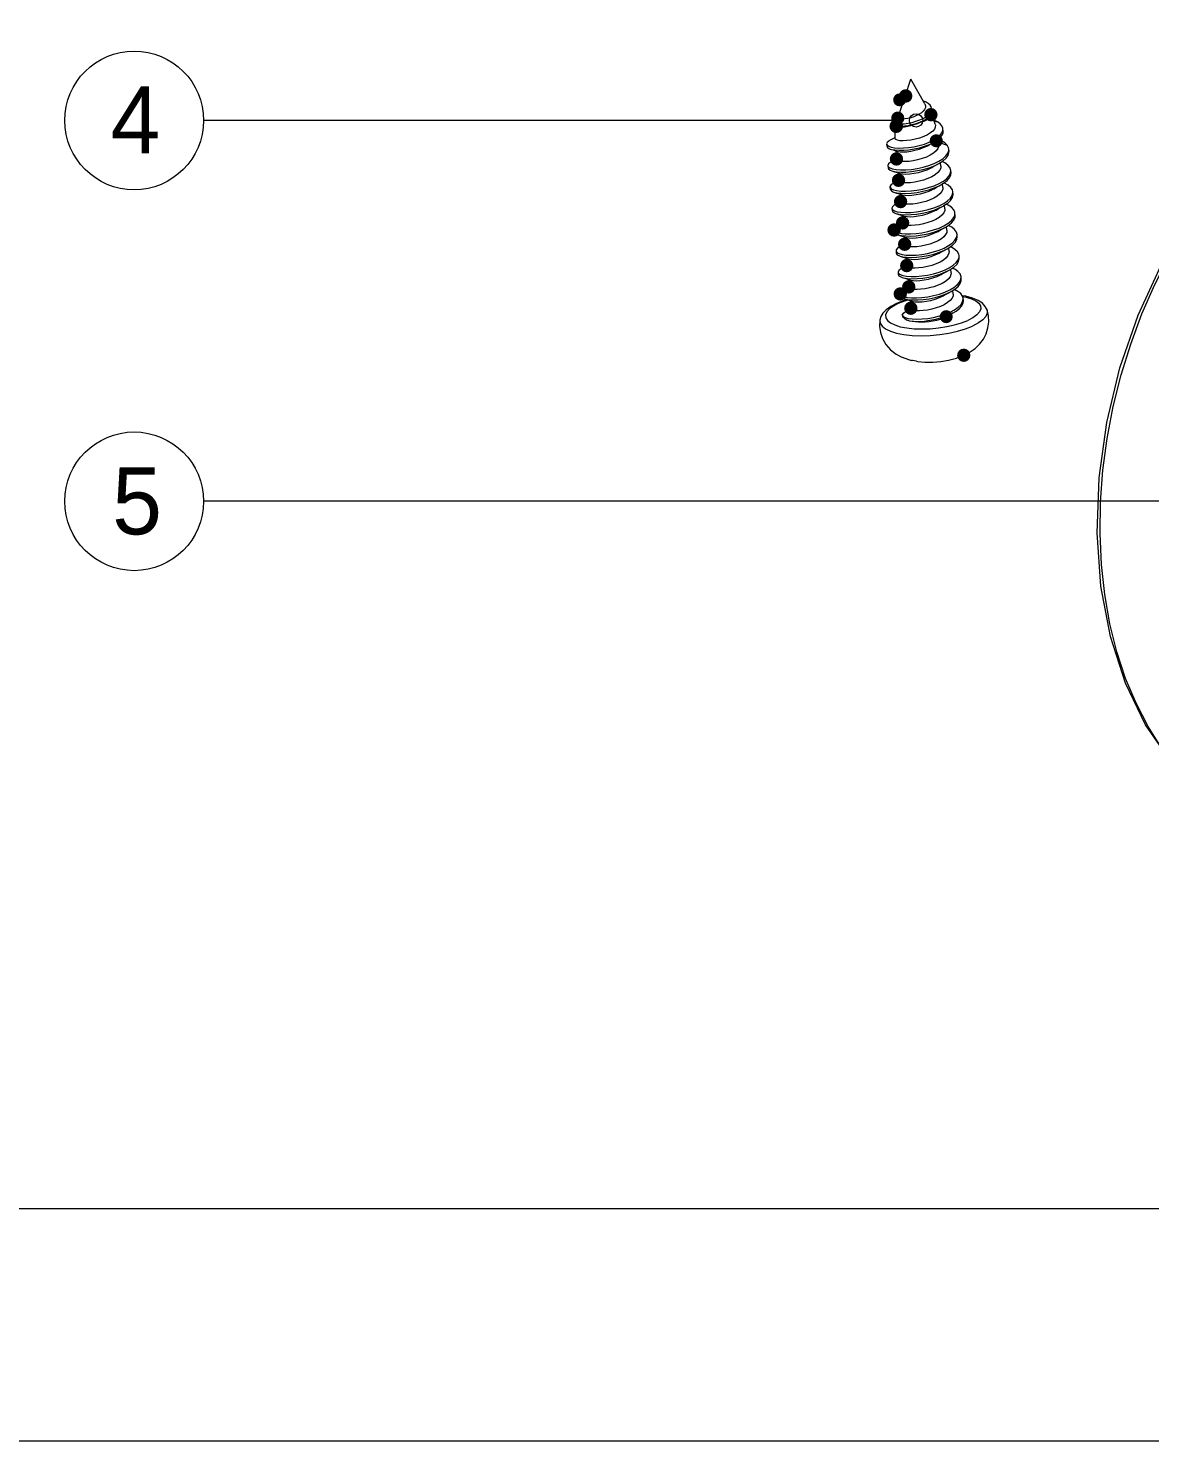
# Model space of a CAD drawing. Header units: millimetres. Extents: x 0 to 260, y 22 to 203.
# Drawn here: x 87.86 to 109.51, y 22.29 to 49.56 of the extents above; entities that cross this region are included whole.
import ezdxf

# ---------------------------------------------------------------- set-up
doc = ezdxf.new("R2010")
doc.units = ezdxf.units.MM

msp = doc.modelspace()

# ---------------------------------------------------------------- hatches: boundary and pattern name
h = msp.add_hatch(color=7)
edge = h.paths.add_edge_path()
edge.add_arc((104.681655, 48.174804), 0.125514, 0, 360)
h = msp.add_hatch(color=7)
edge = h.paths.add_edge_path()
edge.add_arc((104.791334, 48.245607), 0.126204, 0, 360)
h = msp.add_hatch(color=7)
edge = h.paths.add_edge_path()
edge.add_arc((104.799483, 48.24984), 0.130093, 0, 360)
h = msp.add_hatch(color=7)
edge = h.paths.add_edge_path()
edge.add_arc((105.284834, 47.891382), 0.127705, 0, 360)
h = msp.add_hatch(color=7)
edge = h.paths.add_edge_path()
edge.add_arc((105.288009, 47.885209), 0.126935, 0, 360)
h = msp.add_hatch(color=7)
edge = h.paths.add_edge_path()
edge.add_arc((104.617097, 47.665746), 0.131723, 0, 360)
h = msp.add_hatch(color=7)
edge = h.paths.add_edge_path()
edge.add_arc((104.645954, 47.822485), 0.127345, 0, 360)
h = msp.add_hatch(color=7)
edge = h.paths.add_edge_path()
edge.add_arc((104.645107, 47.820545), 0.125943, 0, 360)
h = msp.add_hatch(color=7)
edge = h.paths.add_edge_path()
edge.add_arc((105.389715, 47.384652), 0.127301, 0, 360)
h = msp.add_hatch(color=7)
edge = h.paths.add_edge_path()
edge.add_arc((104.621224, 47.033744), 0.129377, 0, 360)
h = msp.add_hatch(color=7)
edge = h.paths.add_edge_path()
edge.add_arc((104.660841, 46.622053), 0.129377, 0, 360)
h = msp.add_hatch(color=7)
edge = h.paths.add_edge_path()
edge.add_arc((104.700282, 46.210361), 0.129377, 0, 360)
h = msp.add_hatch(color=7)
edge = h.paths.add_edge_path()
edge.add_arc((104.739899, 45.798669), 0.129377, 0, 360)
h = msp.add_hatch(color=7)
edge = h.paths.add_edge_path()
edge.add_arc((104.575398, 45.662321), 0.129882, 0, 360)
h = msp.add_hatch(color=7)
edge = h.paths.add_edge_path()
edge.add_arc((104.779339, 45.386978), 0.129377, 0, 360)
h = msp.add_hatch(color=7)
edge = h.paths.add_edge_path()
edge.add_arc((104.818956, 44.975286), 0.129377, 0, 360)
h = msp.add_hatch(color=7)
edge = h.paths.add_edge_path()
edge.add_arc((104.693579, 44.427987), 0.129275, 0, 360)
h = msp.add_hatch(color=7)
edge = h.paths.add_edge_path()
edge.add_arc((104.858397, 44.56363), 0.129377, 0, 360)
h = msp.add_hatch(color=7)
edge = h.paths.add_edge_path()
edge.add_arc((104.898014, 44.151938), 0.129377, 0, 360)
h = msp.add_hatch(color=7)
edge = h.paths.add_edge_path()
edge.add_arc((105.582226, 43.989237), 0.126204, 0, 360)
h = msp.add_hatch(color=7)
edge = h.paths.add_edge_path()
edge.add_arc((105.920258, 43.243747), 0.128612, 0, 360)

# ---------------------------------------------------------------- linework, layer by layer
at = {"color": 7, "lineweight": 0}
for points in [[(0.128058, 22.287794), (259.869517, 22.287794), (259.869517, 202.784781), (0.128058, 202.784781)], [(4.604456, 198.308031), (255.392767, 198.308031), (255.392767, 26.763839), (4.604456, 26.763839)]]:
    msp.add_lwpolyline(points, close=True, dxfattribs=at)
for points in [[(104.786889, 48.242714), (104.898014, 48.573267)], [(105.169123, 48.095253), (104.897837, 48.572914)], [(104.64546, 47.822062), (104.741416, 48.107812)], [(104.681302, 48.17551), (104.685536, 48.133176)], [(104.681973, 48.174134), (104.708431, 48.169548)], [(104.78964, 48.24476), (104.75401, 48.221477), (104.717321, 48.198899), (104.685924, 48.180202)], [(104.688711, 48.130037), (104.712347, 48.127567)], [(104.688711, 48.130037), (104.718697, 48.117337), (104.741627, 48.107459)], [(104.806186, 48.253368), (104.708466, 48.169759)], [(104.708501, 48.169654), (104.712382, 48.127673)], [(104.712488, 48.127638), (104.764699, 48.109646)], [(104.741592, 48.107318), (104.764875, 48.109787)], [(104.806186, 48.253368), (104.764911, 48.109787)], [(105.169123, 48.0949), (105.181471, 48.059269), (105.179707, 48.024697), (105.164537, 47.989067), (105.136668, 47.954494)], [(105.298311, 48.008787), (105.290549, 48.039479), (105.26903, 48.073698), (105.235163, 48.10439), (105.191419, 48.131201), (105.139561, 48.153426)], [(105.293125, 47.96536), (105.298769, 48.003107)], [(105.302438, 47.966736), (105.298205, 48.008716)], [(104.539521, 47.749354), (104.559982, 47.727482), (104.593849, 47.716546), (104.641474, 47.710196), (104.701093, 47.709137), (104.769532, 47.713018), (104.843968, 47.723601), (104.921226, 47.739476), (104.997426, 47.760643), (105.070451, 47.787101), (105.136774, 47.817793), (105.193924, 47.852012), (105.240137, 47.888701), (105.273651, 47.926801), (105.293054, 47.965254)], [(104.539521, 47.749354), (104.543401, 47.707374)], [(104.572611, 47.786572), (104.558148, 47.777753), (104.541214, 47.759056)], [(104.647541, 47.828271), (104.607677, 47.806398), (104.572752, 47.786643)], [(104.576033, 47.680457), (104.597906, 47.674107), (104.645531, 47.668109), (104.70515, 47.666698), (104.773589, 47.671284), (104.848025, 47.681515), (104.925283, 47.69739), (105.001836, 47.718557), (105.074508, 47.745015), (105.140831, 47.775707), (105.169758, 47.791582)], [(104.626869, 47.662218), (104.642038, 47.657985), (104.678021, 47.654104), (104.72353, 47.653399), (104.777505, 47.656926), (104.837477, 47.665746), (104.90133, 47.678799), (104.965888, 47.69679), (105.029035, 47.718663), (105.087949, 47.744768)], [(105.136738, 47.954353), (105.101108, 47.923662), (105.057716, 47.895439), (105.007622, 47.870039), (104.953294, 47.848167), (104.896849, 47.830176), (104.841111, 47.816417), (104.788547, 47.807598), (104.741274, 47.802659), (104.701411, 47.801601), (104.671072, 47.804776), (104.652022, 47.810773)], [(105.087984, 47.744874), (105.150073, 47.761454), (105.203343, 47.781563)], [(105.087984, 47.744874), (105.133493, 47.769921)], [(105.133634, 47.770027), (105.148451, 47.778846), (105.16997, 47.791899)], [(105.169794, 47.791758), (105.198016, 47.810102), (105.24423, 47.846439), (105.277744, 47.884891)], [(105.28935, 47.882704), (105.291114, 47.857657), (105.27665, 47.831199), (105.247017, 47.805799), (105.203272, 47.78181)], [(105.277638, 47.88475), (105.297393, 47.923203), (105.302685, 47.961303)], [(105.36876, 47.706315), (105.352533, 47.75006), (105.286916, 47.887996)], [(105.410106, 47.751436), (105.33955, 47.784244)], [(105.341702, 47.772779), (105.410141, 47.751259)], [(105.51795, 47.617768), (105.516186, 47.629762), (105.497842, 47.674213), (105.461858, 47.714782), (105.41, 47.751471)], [(104.543472, 47.707338), (104.563933, 47.685466), (104.575927, 47.680527)], [(104.576033, 47.680457), (104.607431, 47.669521)], [(104.591026, 47.530244), (104.591026, 47.426527)], [(104.607395, 47.66945), (104.591167, 47.530103)], [(105.278484, 47.53543), (105.217807, 47.498388), (105.146193, 47.464874), (105.066112, 47.436299), (104.983209, 47.413721), (104.900307, 47.397494), (104.820932, 47.387616), (104.748259, 47.383735), (104.686876, 47.386205), (104.638898, 47.394319), (104.606796, 47.406313), (104.591979, 47.421835)], [(105.36876, 47.706315), (105.373346, 47.685854), (105.370524, 47.648107), (105.353591, 47.61036), (105.322546, 47.571907), (105.278449, 47.535571)], [(105.346712, 47.358335), (105.410564, 47.398905), (105.464539, 47.445471), (105.501581, 47.493096), (105.520278, 47.541074), (105.522042, 47.575646)], [(105.406472, 47.441026), (105.460447, 47.487593), (105.497489, 47.535571)], [(105.497595, 47.53543), (105.516292, 47.583407), (105.518056, 47.617627)], [(105.522077, 47.575752), (105.517844, 47.617733)], [(104.489567, 47.387616), (104.472281, 47.377385), (104.441237, 47.350221), (104.431006, 47.323763)], [(104.431183, 47.320447), (104.441061, 47.298928)], [(104.431183, 47.320447), (104.435063, 47.278466)], [(104.435134, 47.278431), (104.445364, 47.256912), (104.475351, 47.235745), (104.501809, 47.225514)], [(104.441166, 47.299104), (104.471152, 47.277937), (104.520189, 47.261357), (104.585805, 47.249715), (104.665533, 47.244423), (104.75655, 47.246187), (104.855327, 47.254654), (104.958339, 47.270529), (105.06135, 47.293107), (105.161539, 47.322387), (105.254319, 47.357312), (105.336869, 47.397176), (105.406366, 47.440921)], [(104.59085, 47.443461), (104.539344, 47.414886), (104.489603, 47.387722)], [(104.501985, 47.225373), (104.52421, 47.219023), (104.589827, 47.207382), (104.669555, 47.202443), (104.760571, 47.203854), (104.859349, 47.212673), (104.96236, 47.228548), (105.065371, 47.251126), (105.165207, 47.280054), (105.258341, 47.315332), (105.346888, 47.358371)], [(104.501985, 47.225373), (104.555607, 47.207734), (104.611346, 47.189037)], [(104.611346, 47.189178), (104.637099, 47.180712)], [(104.628421, 47.02175), (104.612193, 47.188967)], [(105.438363, 47.307006), (105.437305, 47.278784), (105.420724, 47.233628), (105.386505, 47.188826), (105.336411, 47.146139), (105.272558, 47.106276), (105.198122, 47.070998), (105.115924, 47.040659), (105.030199, 47.01667), (104.944827, 46.999031), (104.863336, 46.987742), (104.789252, 46.983156), (104.726458, 46.984567), (104.677422, 46.99127), (104.644613, 47.002912), (104.629444, 47.017728)], [(104.637205, 47.180571), (104.651669, 47.176337), (104.695413, 47.17034), (104.752211, 47.168929), (104.821002, 47.173162), (104.897555, 47.183746), (104.978694, 47.200679), (105.061597, 47.223257), (105.143088, 47.252184), (105.218936, 47.286757), (105.253155, 47.305454)], [(105.25319, 47.305277), (105.300463, 47.332089), (105.346676, 47.358194)], [(105.343784, 47.352479), (105.299686, 47.331665)], [(105.387528, 47.382112), (105.343784, 47.352479)], [(105.438363, 47.307006), (105.428133, 47.413898)], [(105.59923, 47.300832), (105.553016, 47.34493), (105.488105, 47.383735), (105.428486, 47.40843)], [(105.433354, 47.359041), (105.599159, 47.300833)], [(105.440762, 46.945973), (105.52049, 46.996773), (105.579051, 47.048632), (105.617857, 47.102254), (105.635143, 47.156582), (105.635496, 47.183393)], [(105.631262, 47.225373), (105.625971, 47.251126), (105.599159, 47.300868)], [(105.613694, 47.144764), (105.63098, 47.198386), (105.631333, 47.22555)], [(105.635425, 47.183322), (105.631192, 47.225303)], [(104.51525, 46.974901), (104.50255, 46.967493), (104.467625, 46.938565), (104.454219, 46.910343)], [(104.454431, 46.904628), (104.46325, 46.883814)], [(104.454431, 46.904628), (104.458311, 46.862647)], [(104.463215, 46.883955), (104.493907, 46.860672), (104.545412, 46.841974), (104.615615, 46.828922), (104.701693, 46.822572), (104.800471, 46.823983), (104.908421, 46.832802), (105.021662, 46.849736), (105.135609, 46.874783), (105.245676, 46.906533), (105.348687, 46.945691), (105.440057, 46.990141), (105.516257, 47.038824), (105.575171, 47.091036), (105.613623, 47.144658)], [(104.61565, 47.030711), (104.564497, 47.002136), (104.515109, 46.974972)], [(104.531442, 46.805074), (104.549434, 46.799782), (104.619637, 46.786729), (104.705714, 46.780732), (104.804492, 46.781791), (104.912795, 46.790963), (105.025684, 46.807896), (105.139631, 46.832591), (105.250051, 46.864693), (105.352709, 46.903146), (105.440903, 46.945832)], [(105.306918, 46.871572), (105.344666, 46.893092), (105.393702, 46.920256), (105.440621, 46.946009)], [(105.477804, 46.895314), (105.471101, 46.965164)], [(105.670914, 46.813682), (105.65257, 46.868715), (105.613059, 46.91634), (105.553439, 46.958673), (105.50017, 46.983721)], [(104.458382, 46.862612), (104.467201, 46.841798), (104.498246, 46.818515), (104.531407, 46.805109)], [(104.493871, 46.492936), (104.518213, 46.458011), (104.561252, 46.43755), (104.624046, 46.422028), (104.703774, 46.412503), (104.797966, 46.411092), (104.902741, 46.416383), (105.014219, 46.430142), (105.128166, 46.451661), (105.240349, 46.480942), (105.346535, 46.516925), (105.443196, 46.558906), (105.526099, 46.606178), (105.592774, 46.657331), (105.640046, 46.7106), (105.666152, 46.764928)], [(104.531442, 46.805074), (104.584712, 46.787788), (104.640098, 46.769443)], [(104.640133, 46.769584), (104.683525, 46.755473)], [(104.667861, 46.610058), (104.653045, 46.765281)], [(105.368937, 46.729262), (105.304378, 46.690456), (105.227826, 46.655179), (105.14457, 46.625545), (105.059551, 46.602615), (104.975589, 46.585681), (104.894803, 46.575098), (104.821778, 46.57157), (104.761101, 46.573334), (104.714181, 46.58039), (104.682784, 46.592031), (104.668673, 46.606848)], [(104.683348, 46.755473), (104.697459, 46.75124), (104.744732, 46.744184), (104.804704, 46.742068), (104.877729, 46.746301), (104.959573, 46.756532), (105.044593, 46.773818), (105.128907, 46.796748), (105.211809, 46.826029), (105.288009, 46.861307), (105.307059, 46.871537)], [(105.477804, 46.895667), (105.47604, 46.862506), (105.457343, 46.816998), (105.420654, 46.771489), (105.368796, 46.729156)], [(105.480203, 46.534282), (105.530297, 46.564268), (105.596619, 46.615068), (105.643892, 46.66869), (105.67035, 46.722312), (105.674936, 46.771701)], [(105.666081, 46.764751), (105.67102, 46.813787)], [(105.674866, 46.771666), (105.670985, 46.813646)], [(104.493871, 46.492936), (104.498105, 46.450956)], [(104.55469, 46.563209), (104.51906, 46.539221), (104.496482, 46.510646), (104.494013, 46.493007)], [(104.497999, 46.45092), (104.522341, 46.415995), (104.565379, 46.395181)], [(104.655267, 46.619019), (104.604114, 46.590444), (104.554726, 46.56328)], [(104.571059, 46.393382), (104.628209, 46.379977), (104.707937, 46.370804), (104.801776, 46.368688), (104.906551, 46.374332), (105.018029, 46.388091), (105.131976, 46.40961), (105.244512, 46.438891), (105.350698, 46.474874), (105.447359, 46.517207), (105.480167, 46.534141)], [(104.571059, 46.393382), (104.623976, 46.376096), (104.679715, 46.358104)], [(104.67975, 46.358246), (104.722789, 46.343782)], [(104.722824, 46.343782), (104.737288, 46.339548), (104.784207, 46.332493), (104.844885, 46.330376), (104.91791, 46.334609), (104.998696, 46.34484), (105.082658, 46.361773), (105.167677, 46.384704), (105.251285, 46.414337), (105.327485, 46.449615), (105.346535, 46.459846)], [(105.346535, 46.459881), (105.384283, 46.4814), (105.433319, 46.508564), (105.480238, 46.534317)], [(105.517421, 46.483623), (105.515304, 46.449051), (105.496254, 46.404248), (105.459918, 46.359445), (105.408412, 46.317464)], [(105.517421, 46.483976), (105.510718, 46.552414)], [(105.51982, 46.12259), (105.537459, 46.132468), (105.610836, 46.182209), (105.666223, 46.234421), (105.7015, 46.288748), (105.714906, 46.342371), (105.714553, 46.360009)], [(105.710355, 46.40199), (105.702241, 46.436562), (105.671549, 46.485246), (105.620044, 46.530048), (105.549841, 46.569207)], [(105.697408, 46.330694), (105.710814, 46.384316), (105.710461, 46.401955)], [(105.714482, 46.359974), (105.710249, 46.401955)], [(104.594307, 46.151518), (104.574199, 46.139523), (104.542802, 46.110596), (104.533629, 46.081315)], [(104.546082, 46.056444), (104.580655, 46.033866), (104.635335, 46.015875), (104.70836, 46.004233), (104.796907, 45.998941), (104.897802, 46.001764), (105.00681, 46.011994), (105.120405, 46.030339), (105.233999, 46.056444), (105.34336, 46.089605), (105.444255, 46.129469), (105.533155, 46.174625), (105.606885, 46.224366), (105.662271, 46.276578), (105.697549, 46.330553)], [(104.694743, 46.207327), (104.64359, 46.178752), (104.594201, 46.151588)], [(104.6105, 45.981691), (104.639428, 45.973929), (104.712452, 45.961935), (104.801, 45.956996), (104.901894, 45.959466), (105.010902, 45.969696), (105.124497, 45.988393), (105.237739, 46.014146), (105.3471, 46.04766), (105.448347, 46.087524), (105.519961, 46.122449)], [(104.707478, 46.198402), (104.692662, 46.353624)], [(105.408554, 46.31757), (105.344348, 46.279117), (105.269559, 46.244545), (105.187362, 46.214912), (105.102343, 46.191629), (105.018029, 46.174695), (104.937595, 46.163759), (104.864923, 46.159879), (104.80354, 46.161642), (104.755209, 46.168345), (104.723106, 46.179634), (104.70829, 46.194451)], [(105.385976, 46.048189), (105.423723, 46.069709), (105.472759, 46.096872), (105.519679, 46.122625)], [(105.556861, 46.072284), (105.550159, 46.141076)], [(105.749972, 45.990298), (105.748208, 46.003351), (105.726336, 46.054151), (105.683297, 46.100365), (105.620502, 46.141993), (105.578522, 46.160337)], [(111.775416, 34.131956), (111.095966, 34.414883), (110.468375, 34.844567), (109.908164, 35.412539), (109.428739, 36.106806), (109.04033, 36.913961), (108.752111, 37.81425), (108.569372, 38.789328), (108.4967, 39.816617), (108.534094, 40.876008), (108.680497, 41.943867), (108.933086, 42.999025), (109.286216, 44.018553), (109.73248, 44.982342), (110.263411, 45.869578), (110.595728, 46.305611)], [(110.347266, 34.96497), (110.031177, 35.293759), (109.740488, 35.664881), (109.478374, 36.07622), (109.245541, 36.5246), (109.044811, 37.006847), (108.876536, 37.519786), (108.74248, 38.059184), (108.643349, 38.622217), (108.580202, 39.2043), (108.553038, 39.8012), (108.562211, 40.409036), (108.607719, 41.023575), (108.689563, 41.640231), (108.806333, 42.25477), (108.958027, 42.862959), (109.143236, 43.460564), (109.360547, 44.043), (109.608902, 44.607092), (109.886186, 45.1479), (110.19028, 45.661545), (110.519774, 46.145203), (110.620669, 46.274672)], [(104.533488, 46.081244), (104.546188, 46.05655)], [(104.533488, 46.081244), (104.537369, 46.039264)], [(104.537475, 46.039229), (104.550175, 46.014181), (104.584747, 45.991604), (104.6105, 45.981726)], [(104.577762, 45.655089), (104.603162, 45.6311), (104.650081, 45.610992), (104.715698, 45.596528), (104.798248, 45.588767), (104.894204, 45.588061), (105.00039, 45.594764), (105.112573, 45.609933), (105.22652, 45.633217), (105.338351, 45.663203), (105.443479, 45.700597), (105.53767, 45.743636), (105.618104, 45.791614), (105.681251, 45.843119), (105.724995, 45.896742), (105.747573, 45.950717)], [(104.6105, 45.981691), (104.663769, 45.964404), (104.719155, 45.946413)], [(104.719191, 45.946554), (104.762582, 45.93209)], [(104.746919, 45.78671), (104.732102, 45.941932)], [(105.447994, 45.905914), (105.383789, 45.867461), (105.309352, 45.832889), (105.228566, 45.803961), (105.144605, 45.780678), (105.059939, 45.763392), (104.9788, 45.752456), (104.90648, 45.748222), (104.845097, 45.749633), (104.796061, 45.756336), (104.7629, 45.767978), (104.748083, 45.782442)], [(104.762441, 45.93209), (104.778316, 45.927504), (104.826647, 45.920801), (104.88803, 45.919037), (104.960702, 45.923271), (105.041136, 45.933854), (105.125449, 45.950787), (105.210469, 45.974071), (105.292666, 46.003704), (105.367455, 46.038276), (105.386152, 46.048154)], [(105.556861, 46.072284), (105.554392, 46.035948), (105.535342, 45.991851), (105.499006, 45.947753), (105.447853, 45.905773)], [(105.559437, 45.710898), (105.622231, 45.749351), (105.685378, 45.800857), (105.72877, 45.854479), (105.751348, 45.908454), (105.753817, 45.948318)], [(105.747538, 45.950681), (105.750007, 45.990192)], [(105.753923, 45.948282), (105.750042, 45.990263)], [(104.572929, 45.669553), (104.577162, 45.627572)], [(104.633748, 45.739826), (104.592826, 45.710898), (104.574128, 45.682323), (104.57307, 45.669623)], [(104.577092, 45.627537), (104.581678, 45.613073), (104.607431, 45.589084), (104.650117, 45.570034)], [(104.73436, 45.795671), (104.683207, 45.767096), (104.633818, 45.739932)], [(104.650117, 45.569999), (104.719614, 45.554477), (104.802164, 45.546716), (104.898472, 45.54601), (105.004306, 45.552713), (105.116842, 45.567882), (105.230789, 45.590813), (105.342267, 45.621504), (105.447394, 45.658546), (105.541586, 45.701585), (105.559578, 45.710757)], [(104.650117, 45.569999), (104.703386, 45.552713), (104.758772, 45.534721)], [(104.801882, 45.520398), (104.819168, 45.515459), (104.868204, 45.508757), (104.929587, 45.507346), (105.001907, 45.511579), (105.083046, 45.522515), (105.167712, 45.539801), (105.251673, 45.563084), (105.332459, 45.592012), (105.406896, 45.626584), (105.425593, 45.636462)], [(105.425593, 45.636497), (105.46334, 45.658017), (105.512376, 45.685181), (105.559296, 45.710934)], [(105.596478, 45.660592), (105.590834, 45.614026), (105.57002, 45.573103), (105.535095, 45.532887), (105.48747, 45.494081)], [(105.596478, 45.660592), (105.589776, 45.729737)], [(105.789589, 45.578607), (105.777242, 45.622351), (105.742669, 45.670682), (105.687636, 45.714426), (105.620608, 45.748646)], [(105.780628, 45.517647), (105.789801, 45.570916)], [(105.79354, 45.536591), (105.789659, 45.578571)], [(104.673365, 45.32817), (104.644084, 45.309472), (104.617979, 45.280897), (104.612687, 45.257967)], [(104.630996, 45.227557), (104.669802, 45.206038), (104.728716, 45.18981), (104.805268, 45.178874), (104.896285, 45.175699), (104.998943, 45.17958), (105.10901, 45.191574), (105.222604, 45.211682), (105.335493, 45.239199), (105.443443, 45.273771), (105.542221, 45.314694), (105.628299, 45.360907), (105.698149, 45.411002), (105.749654, 45.463566), (105.780699, 45.517541)], [(104.773801, 45.383979), (104.722648, 45.355757), (104.673259, 45.32824)], [(104.689734, 45.158307), (104.736653, 45.146666), (104.813911, 45.136435), (104.905281, 45.133613), (105.008292, 45.137846), (105.118359, 45.150546), (105.2316, 45.170302), (105.343784, 45.198171), (105.451381, 45.233096), (105.549453, 45.274018), (105.598842, 45.299066)], [(104.758807, 45.534862), (104.801846, 45.520398)], [(104.786536, 45.375019), (104.771719, 45.530241)], [(105.487611, 45.494222), (105.423406, 45.455769), (105.347911, 45.420844), (105.266419, 45.391564), (105.182811, 45.368633), (105.097792, 45.351347), (105.015947, 45.340411), (104.942569, 45.336531), (104.881539, 45.338294), (104.833561, 45.34535), (104.801106, 45.356992), (104.786994, 45.371808)], [(105.465069, 45.224806), (105.502816, 45.246325), (105.551852, 45.273489), (105.598771, 45.299242)], [(105.598877, 45.299207), (105.634508, 45.320373), (105.704005, 45.370115), (105.754805, 45.423032), (105.785144, 45.476654), (105.793963, 45.529923)], [(105.635919, 45.248901), (105.629216, 45.316987)], [(105.829029, 45.166915), (105.823738, 45.193373), (105.796574, 45.243115), (105.748243, 45.288271), (105.681216, 45.328134), (105.658285, 45.336954)], [(104.612581, 45.257861), (104.616462, 45.215881)], [(104.612581, 45.257861), (104.630926, 45.227522)], [(104.616532, 45.215845), (104.636993, 45.184095), (104.676857, 45.162929), (104.68991, 45.158342)], [(104.662005, 44.824474), (104.693755, 44.801543), (104.745966, 44.782846), (104.816522, 44.770499), (104.902953, 44.764149), (105.002083, 44.76556), (105.110386, 44.774732), (105.222922, 44.792018), (105.336516, 44.817065), (105.446583, 44.849168), (105.548889, 44.888326), (105.639553, 44.932776), (105.7154, 44.98146), (105.773608, 45.033671), (105.812061, 45.087293)], [(104.689734, 45.158307), (104.74265, 45.141021), (104.798389, 45.123029)], [(104.798248, 45.123171), (104.84164, 45.108707)], [(104.825976, 44.963327), (104.81116, 45.118549)], [(105.527052, 45.082848), (105.462141, 45.04369), (105.385588, 45.008412), (105.301979, 44.978779), (105.217313, 44.955848), (105.132999, 44.938915), (105.051507, 44.928684), (104.978835, 44.924804), (104.91851, 44.92692), (104.871943, 44.933976), (104.840546, 44.945265), (104.826788, 44.960081)], [(104.841499, 45.108707), (104.856668, 45.104473), (104.904999, 45.097418), (104.965676, 45.095654), (105.039054, 45.099887), (105.120899, 45.110471), (105.205918, 45.127757), (105.289526, 45.150687), (105.371018, 45.179968), (105.446512, 45.214893), (105.46521, 45.224771)], [(105.635919, 45.248901), (105.634155, 45.215034), (105.615105, 45.169526), (105.578416, 45.124723), (105.526911, 45.082742)], [(105.638529, 44.887515), (105.654052, 44.896334), (105.727782, 44.945723), (105.783521, 44.997582), (105.819152, 45.051557), (105.833263, 45.104826), (105.833263, 45.124934)], [(105.81199, 45.087328), (105.828924, 45.140951), (105.828924, 45.167056)], [(105.833157, 45.124899), (105.828924, 45.16688)], [(104.712805, 44.916478), (104.697989, 44.907659), (104.664122, 44.879084), (104.652127, 44.850509)], [(104.652198, 44.846169), (104.662076, 44.824297)], [(104.652198, 44.846169), (104.656079, 44.804189)], [(104.656149, 44.804154), (104.669555, 44.778401), (104.70448, 44.755823), (104.729174, 44.746651)], [(104.813417, 44.972287), (104.762265, 44.944065), (104.712876, 44.916549)], [(104.729174, 44.746616), (104.759513, 44.738502), (104.832538, 44.726507), (104.920732, 44.721921), (105.021274, 44.724743), (105.12993, 44.734974), (105.242819, 44.753318), (105.355708, 44.779071), (105.464716, 44.812232), (105.56561, 44.851743), (105.638635, 44.887374)], [(104.729174, 44.746616), (104.782444, 44.729329), (104.83783, 44.711338)], [(104.880939, 44.697015), (104.89505, 44.693134), (104.941617, 44.686079), (105.001942, 44.683962), (105.074614, 44.687843), (105.156106, 44.698073), (105.24042, 44.715007), (105.325086, 44.737584), (105.408695, 44.767218), (105.485247, 44.802848), (105.50465, 44.813079)], [(105.504686, 44.813114), (105.542433, 44.834634), (105.591469, 44.861797), (105.638388, 44.88755)], [(105.675536, 44.837244), (105.673419, 44.80373), (105.654722, 44.758222), (105.618033, 44.713066), (105.566527, 44.671086)], [(105.675536, 44.837244), (105.668833, 44.906389)], [(105.868646, 44.755223), (105.847833, 44.81449), (105.80691, 44.861409), (105.74588, 44.90339), (105.697549, 44.925262)], [(105.865013, 44.710809), (105.868541, 44.755259)], [(105.872598, 44.713208), (105.868717, 44.755188)], [(104.752422, 44.504786), (104.712911, 44.47727), (104.693156, 44.448695), (104.691744, 44.434584)], [(104.69559, 44.42139), (104.719931, 44.397401), (104.765087, 44.37694), (104.829645, 44.362123), (104.911137, 44.354009), (105.006387, 44.352951), (105.111867, 44.359301), (105.223345, 44.373765), (105.337292, 44.39599), (105.44877, 44.425976), (105.554251, 44.462312), (105.649501, 44.504998), (105.730992, 44.552623), (105.795551, 44.603776), (105.840706, 44.657045), (105.865048, 44.710668)], [(104.852858, 44.560596), (104.801705, 44.532374), (104.752316, 44.504857)], [(104.768791, 44.334924), (104.783608, 44.330691), (104.852399, 44.317285), (104.937066, 44.310935), (105.034786, 44.311641), (105.141677, 44.319754), (105.253861, 44.335982), (105.367455, 44.359971), (105.477522, 44.391368), (105.580886, 44.429821), (105.677899, 44.476035)], [(104.837865, 44.711479), (104.880904, 44.697015)], [(104.865593, 44.551635), (104.850777, 44.706857)], [(105.566669, 44.671192), (105.502463, 44.632386), (105.426969, 44.597461), (105.344066, 44.567828), (105.259046, 44.544544), (105.174732, 44.527611), (105.094299, 44.517028), (105.021627, 44.513147), (104.960244, 44.514911), (104.912619, 44.521967), (104.880869, 44.533256), (104.866405, 44.548072)], [(105.544302, 44.401775), (105.581697, 44.422942), (105.630733, 44.450106), (105.678005, 44.476211)], [(105.67797, 44.476176), (105.750642, 44.521684), (105.810967, 44.572837), (105.851889, 44.626459), (105.871292, 44.680082), (105.872703, 44.713243)], [(105.715153, 44.425552), (105.70845, 44.49505)], [(105.908087, 44.343532), (105.896445, 44.385865), (105.862931, 44.434196), (105.808604, 44.47794), (105.739106, 44.513923)], [(104.623059, 44.244331), (104.514403, 44.187886), (104.423739, 44.123328), (104.359886, 44.057358), (104.320022, 43.989978), (104.301325, 43.923303)], [(104.661652, 44.247082), (104.561816, 44.194871), (104.485264, 44.139132), (104.434111, 44.081629), (104.410475, 44.024479), (104.414355, 43.968741), (104.446458, 43.916529), (104.505372, 43.86961), (104.58898, 43.828688), (104.695519, 43.795879), (104.821108, 43.771185), (104.961866, 43.756368), (105.114266, 43.751782), (105.272664, 43.756721), (105.43353, 43.771538), (105.590516, 43.796232), (105.740094, 43.829041), (105.876619, 43.870316), (105.996916, 43.917235)], [(104.751399, 44.294954), (104.622988, 44.244154)], [(104.661652, 44.247082), (104.78195, 44.294354), (104.840511, 44.311993)], [(104.691639, 44.434513), (104.695872, 44.392532)], [(104.695766, 44.392462), (104.703527, 44.372706), (104.733513, 44.349423), (104.768791, 44.334959)], [(104.824424, 44.317003), (104.751399, 44.295131)], [(104.768791, 44.334924), (104.821708, 44.317638), (104.877447, 44.299646)], [(104.877306, 44.299787), (104.920697, 44.285323)], [(104.905069, 44.139944), (104.890252, 44.295166)], [(105.606144, 44.2595), (105.541939, 44.220694), (105.467856, 44.186475), (105.386364, 44.157194), (105.30205, 44.133911), (105.217383, 44.116625), (105.136597, 44.105689), (105.064278, 44.101456), (105.002894, 44.103219), (104.953858, 44.109922), (104.92105, 44.121211), (104.906233, 44.135675)], [(104.920556, 44.285323), (104.935373, 44.28109), (104.983351, 44.274034), (105.044734, 44.272271), (105.117759, 44.276504), (105.197839, 44.286734), (105.282153, 44.303668), (105.367173, 44.326951), (105.450076, 44.356584), (105.52557, 44.391509), (105.544267, 44.40174)], [(105.715153, 44.425552), (105.712683, 44.389569), (105.693633, 44.345472), (105.657297, 44.301022), (105.606144, 44.259394)], [(105.717587, 44.064484), (105.772268, 44.097646), (105.837179, 44.148093), (105.88304, 44.201362), (105.908087, 44.254984), (105.91232, 44.301551)], [(105.744116, 44.124104), (105.814671, 44.174198), (105.866882, 44.226762), (105.898633, 44.280737)], [(106.368885, 44.122022), (106.335724, 44.187286), (106.278927, 44.247964), (106.197082, 44.302645), (106.086663, 44.349211), (105.959663, 44.383078), (105.890871, 44.394367)], [(105.897751, 44.381455), (105.963367, 44.368755), (106.069553, 44.335947), (106.153514, 44.295025), (106.212428, 44.248105), (106.244178, 44.195894), (106.248412, 44.140155), (106.224423, 44.082652), (106.173623, 44.02515), (106.096717, 43.969764), (105.996881, 43.917552)], [(105.898632, 44.280843), (105.90851, 44.334113)], [(105.912214, 44.301516), (105.907981, 44.343496)], [(104.30129, 43.923232), (104.296351, 43.802935), (104.31399, 43.681932), (104.353501, 43.566221), (104.418412, 43.453332), (104.506959, 43.351732), (104.613851, 43.267771), (104.727798, 43.206388)], [(104.30129, 43.923232), (104.306934, 43.865729), (104.342918, 43.807168), (104.408887, 43.753899), (104.503432, 43.708038), (104.623376, 43.670643), (104.76484, 43.643479), (104.923943, 43.626899), (105.09504, 43.621254), (105.274251, 43.626899), (105.455226, 43.643832), (105.632321, 43.671349), (105.800596, 43.708743), (105.954759, 43.754604), (106.090226, 43.808227)], [(104.731749, 44.019011), (104.757502, 44.058522), (104.801952, 44.096622), (104.835819, 44.117436)], [(104.731749, 44.019011), (104.748683, 43.993611), (104.786783, 43.971739), (104.844991, 43.954806), (104.921191, 43.944222), (105.011855, 43.940342), (105.114161, 43.944575), (105.224227, 43.956217), (105.337469, 43.975972), (105.450711, 44.003136), (105.558661, 44.037709), (105.657791, 44.078278)], [(104.731749, 44.019011), (104.745508, 43.986909), (104.774083, 43.957275), (104.817122, 43.930817), (104.872861, 43.908592)], [(104.892475, 44.148904), (104.835678, 44.117507)], [(104.873002, 43.908416), (104.954141, 43.900302), (105.049038, 43.898891), (105.153813, 43.905241), (105.265291, 43.919704), (105.378885, 43.941929), (105.490363, 43.971563), (105.595491, 44.007546), (105.690388, 44.049879), (105.717552, 44.064343)], [(104.873002, 43.908416), (104.926624, 43.899949), (104.983774, 43.893952), (105.044452, 43.890424), (105.108657, 43.889718), (105.176743, 43.892541), (105.248357, 43.898891), (105.322441, 43.908768), (105.397935, 43.923585), (105.469196, 43.942635), (105.530932, 43.964507), (105.580674, 43.988496)], [(105.641457, 44.013155), (105.58078, 43.988461)], [(105.583743, 43.990084), (105.62149, 44.01125), (105.670526, 44.038414), (105.717446, 44.06452)], [(105.715682, 44.063461), (105.689576, 44.040884), (105.641599, 44.013014)], [(105.65765, 44.078278), (105.744081, 44.124139)], [(105.925161, 43.245934), (106.041931, 43.307317), (106.138592, 43.376109), (106.226434, 43.459365), (106.299459, 43.556731), (106.353081, 43.660801), (106.388006, 43.771926), (106.402822, 43.887637), (106.396472, 44.005465), (106.368956, 44.121881)], [(106.368885, 44.122022), (106.373824, 44.058875), (106.347013, 43.994317), (106.289157, 43.929759), (106.20308, 43.866964), (106.090191, 43.80805)], [(104.727975, 43.206317), (104.854975, 43.160456), (104.914241, 43.145287)], [(105.008751, 43.128459), (104.933256, 43.141159), (104.914206, 43.145392)], [(105.008751, 43.128459), (105.030623, 43.124226)], [(105.030623, 43.124684), (105.16997, 43.11269), (105.324487, 43.113043), (105.47477, 43.12539), (105.624348, 43.150084), (105.778512, 43.190301), (105.795092, 43.195593)], [(105.795269, 43.195628), (105.817141, 43.203742)], [(105.816964, 43.203918), (105.872351, 43.223674), (105.915389, 43.241313)]]:
    msp.add_lwpolyline(points, dxfattribs=at)
at = {"color": 3, "lineweight": 0, "true_color": 0x00ff00}
for points in [[(104.483711, 47.777612), (91.244667, 47.777612)], [(104.741416, 47.777612), (104.483888, 47.777612)], [(109.467897, 40.424065), (91.244455, 40.424065)], [(109.725601, 40.424065), (109.468073, 40.424065)]]:
    msp.add_lwpolyline(points, dxfattribs=at)
at = {"color": 4, "lineweight": 0, "true_color": 0x00ffff}
for centre, radius in [((89.905487, 47.777435), 1.338968), ((89.905487, 40.424065), 1.339056)]:
    msp.add_circle(centre, radius, dxfattribs=at)
at = {"color": 3, "lineweight": 0, "true_color": 0x00ff00}
msp.add_circle((104.999014, 47.777612), 0.128764, dxfattribs=at)

# ---------------------------------------------------------------- texts
at = {"color": 6, "true_color": 0xff00ff, "char_height": 1.292935, "attachment_point": 1}
for s, insert in [('{\\fAdobeSongStd-Light|b0|i0|c0;4}', (89.45019, 48.432866)), ('{\\fAdobeSongStd-Light|b0|i0|c0;5}', (89.480499, 41.079326))]:
    msp.add_mtext(s, dxfattribs=dict(at, insert=insert))

doc.saveas('drawing.dxf')
